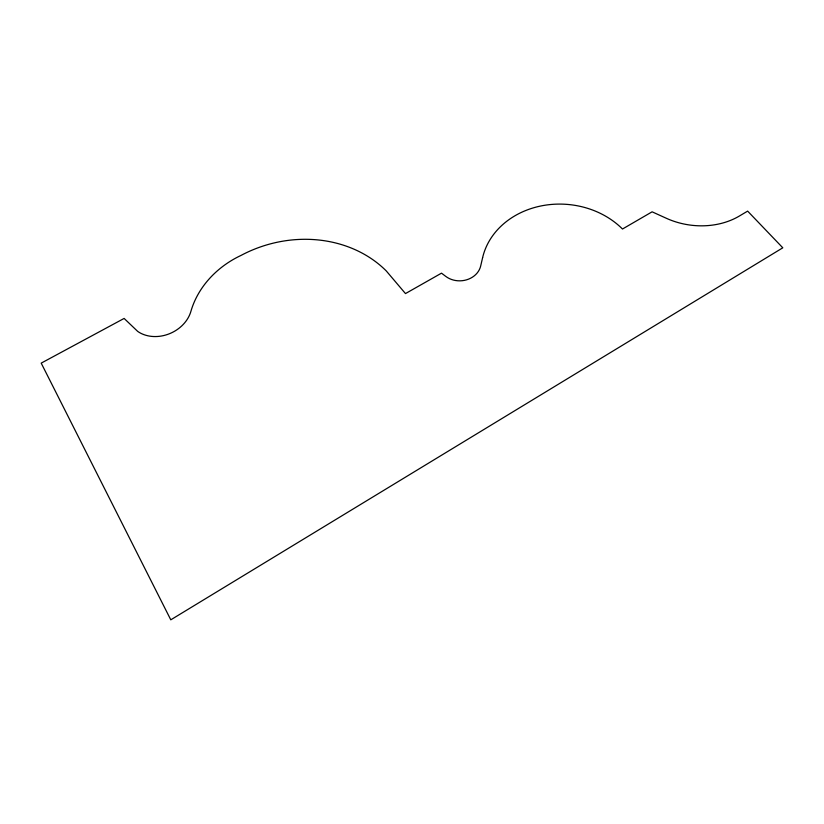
<?xml version="1.0" encoding="UTF-8"?>
<svg xmlns="http://www.w3.org/2000/svg" width="824" height="824" viewBox="0 0 824 824"><rect width="100%" height="100%" fill="white"/><g stroke="black" fill="none" stroke-linecap="round" stroke-linejoin="round"><path stroke-width="1.24" d="M482.627 257.613L480.67 266.039A21.115 17.974 -3.3 0 1 466.58 279.83A21.115 17.974 -3.3 0 1 445.784 276.401L441.499 273.156L405.48 293.581L386.26 270.921A119.779 103.917 -18.4 0 0 241.072 255.399A89.631 76.725 -18.8 0 0 190.972 311.132A33.022 27.13 -24.4 0 1 137.721 331.423L124.125 318.435L41.2 363.127L170.784 619.823L782.8 247.808L747.636 211.119L739.396 216.012A68.011 53.55 9.1 0 1 666.359 218.288L652.103 211.82L622.491 229.02A80.628 68.402 4.5 0 0 540.915 205.969A80.628 68.402 4.5 0 0 482.627 257.613"/></g></svg>
